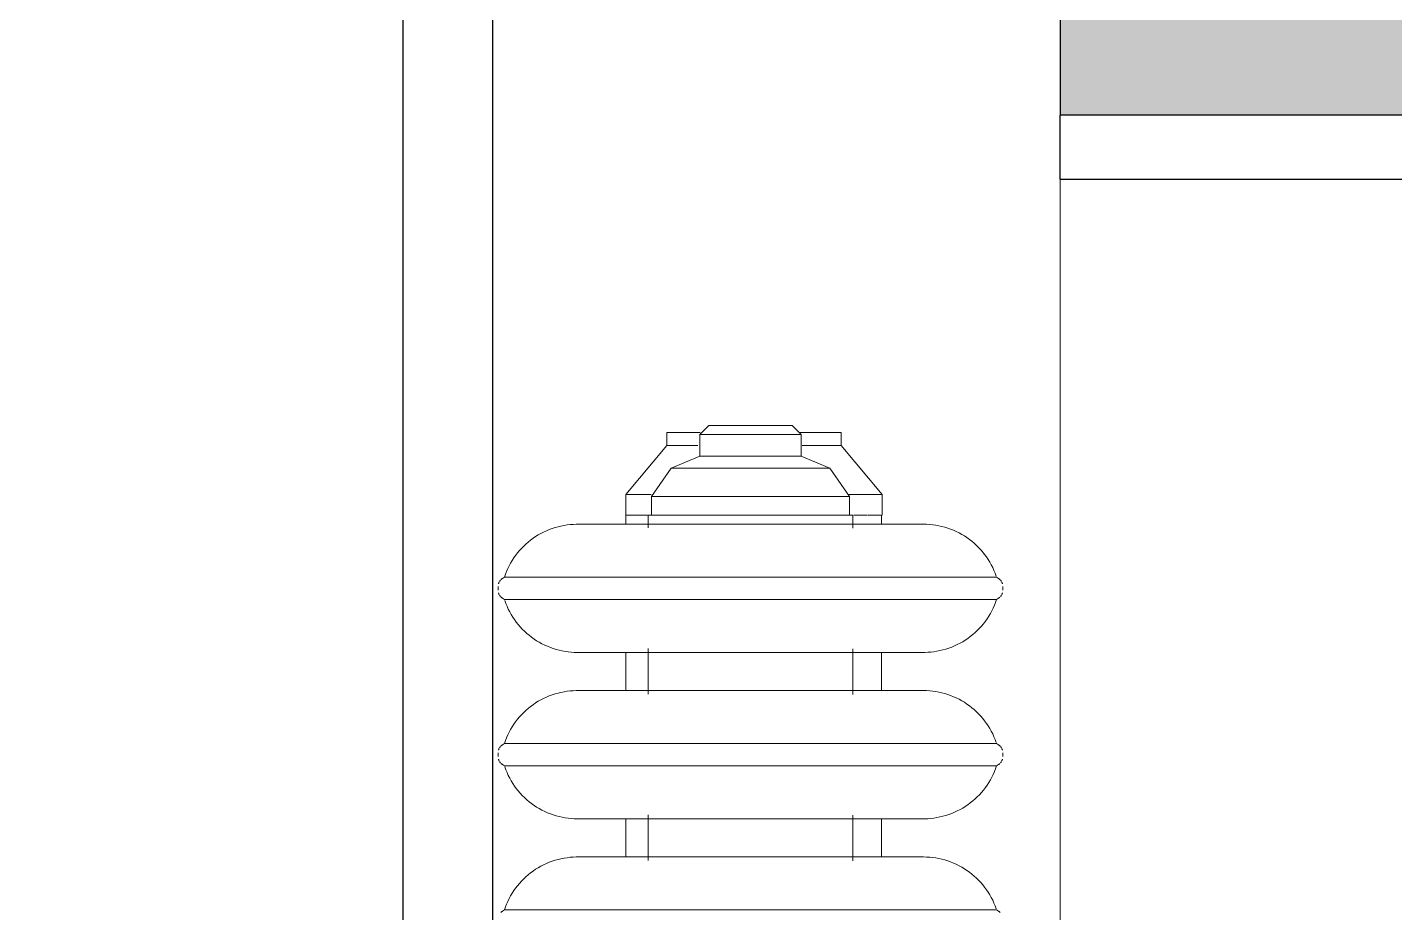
# Model space of a CAD drawing. Header units: inches. Extents: x -1287 to 1590, y -3558 to 989.
# Drawn here: x -792.23 to -765.51, y -251.76 to -234.47 of the extents above; entities that cross this region are included whole.
import ezdxf

# ---------------------------------------------------------------- set-up
doc = ezdxf.new("R2010")
doc.units = ezdxf.units.IN
doc.header["$MEASUREMENT"] = 0
for name, color, linetype, lineweight in [('A-DOOR', 31, 'Continuous', 18), ('A-GENM', 13, 'Continuous', 9), ('A-GLAZ', 151, 'Continuous', 18), ('A-WALL', 113, 'Continuous', 18), ('A-WALL-PATT', 111, 'Continuous', 18)]:
    doc.layers.add(name, color=color, linetype=linetype, lineweight=lineweight)

# ---------------------------------------------------------------- blocks, each defined once
blk = doc.blocks.new('Double Hung - balcony windows 3_ 6_-6827319-1st Floor Construction')
at = {"layer": 'A-GLAZ', "color": 8, "lineweight": 30}
for q in [(-19.75, 4.75), (-21, -9)]:
    blk.add_line((-19.75, -9), q, dxfattribs=at)
blk = doc.blocks.new('Single Flush - D2 3_ X 8_-8252885-1st Floor Construction')
at = {"layer": 'A-DOOR', "lineweight": 30}
for p, q in [((16.15625, -38.625), (16.15625, -2.8125)), ((17.90625, -2.8125), (17.90625, -38.625))]:
    blk.add_line(p, q, dxfattribs=at)
at = {"layer": 'A-DOOR', "lineweight": 9}
blk.add_arc((17.90625, -2.8125), 35.8125, 179.5, 270, dxfattribs=at)
blk = doc.blocks.new('Cast_Iron_Radiator_8182 - Cast_Iron_Radiator_8182-7592503-1st Floor Construction')
at = {"layer": 'A-GENM'}
for p, q in [((-5.943, 4.848), (-5.968, 4.809)), ((-5.75, 4.933), (-5.787, 4.933)), ((-5.713, 4.933), (-5.75, 4.933)), ((-5.532, 4.809), (-5.557, 4.848)), ((-2.693, 4.848), (-2.718, 4.809)), ((-2.5, 4.933), (-2.537, 4.933)), ((-2.463, 4.933), (-2.5, 4.933)), ((-2.282, 4.809), (-2.307, 4.848)), ((0.557, 4.848), (0.532, 4.809)), ((-5.968, 1), (-5.968, 4.809)), ((-5.532, 1), (-5.532, 4.809)), ((-2.718, 1), (-2.718, 4.809)), ((-2.282, 1), (-2.282, 4.809)), ((0.532, 1), (0.532, 4.809)), ((-7.584, 2.575), (-8.542, 1.771)), ((-7.179, 2.575), (-7.584, 2.575)), ((-7.584, 1.924), (-7.584, 2.575)), ((-7.179, 2.575), (-7.179, 2.565)), ((-6.997, 2.562), (-7.179, 2.562)), ((-7.179, 2.436), (-7.179, 2.551)), ((-7.179, 2.452), (-7.179, 2.301)), ((-3.747, 2.562), (-4.503, 2.562)), ((-0.497, 2.562), (-1.247, 2.562)), ((-7.179, 2.017), (-7.179, 2.287)), ((-7.545, 1.935), (-8.095, 1.55)), ((-7.179, 1.935), (-7.545, 1.935)), ((-7.545, 1.935), (-7.545, -1.935)), ((-6.928, 2), (-7.179, 2)), ((-7.179, -2), (-7.179, 2)), ((-3.678, 2), (-4.568, 2)), ((-0.428, 2), (-1.318, 2)), ((-8.542, 1.771), (-8.792, 1.771)), ((-8.792, 1.771), (-8.792, 0.961)), ((-8.542, 1.771), (-8.542, 1.008)), ((-8.095, 1.55), (-8.331, 0.993)), ((-8.095, 1.55), (-8.095, -1.55)), ((-8.753, 0.993), (-8.929, 0.816)), ((-8.929, 0.816), (-8.929, -0.816)), ((-8.331, 0.993), (-8.753, 0.993)), ((-8.753, 0.993), (-8.753, -0.993)), ((-8.331, 0.993), (-8.331, -0.993)), ((-7.002, 1), (-7.002, -1)), ((-5.968, -1), (-5.968, 1)), ((-5.532, -1), (-5.532, 1)), ((-4.498, -1), (-4.498, 1)), ((-3.752, 1), (-3.752, -1)), ((-2.718, -1), (-2.718, 1)), ((-2.282, -1), (-2.282, 1)), ((-1.248, -1), (-1.248, 1)), ((-0.502, 1), (-0.502, -1)), ((0.532, -1), (0.532, 1)), ((-8.929, -0.816), (-8.753, -0.993)), ((-8.792, -0.985), (-8.792, -1.635)), ((-8.753, -0.993), (-8.331, -0.993)), ((-8.542, -1.028), (-8.542, -1.635)), ((-8.331, -0.993), (-8.095, -1.55)), ((-5.968, -4.809), (-5.968, -1)), ((-5.532, -4.809), (-5.532, -1)), ((-2.718, -4.809), (-2.718, -1)), ((-2.282, -4.809), (-2.282, -1)), ((0.532, -4.809), (0.532, -1)), ((-8.095, -1.55), (-7.545, -1.935)), ((-8.792, -1.635), (-8.542, -1.635)), ((-8.542, -1.635), (-7.584, -2.438)), ((-7.584, -2.438), (-7.584, -1.944)), ((-7.545, -1.935), (-7.179, -1.935)), ((-7.179, -2), (-6.932, -2)), ((-7.179, -2.188), (-7.179, -2.013)), ((-4.572, -2), (-3.682, -2)), ((-1.322, -2), (-0.432, -2)), ((-7.179, -2.192), (-7.179, -2.296)), ((-7.179, -2.438), (-7.179, -2.291)), ((-7.584, -2.438), (-7.179, -2.438)), ((-7.179, -2.438), (-6.996, -2.438)), ((-4.501, -2.438), (-3.746, -2.438)), ((-1.247, -2.438), (-0.496, -2.438)), ((-5.968, -4.809), (-5.943, -4.848)), ((-5.557, -4.848), (-5.532, -4.809)), ((-2.718, -4.809), (-2.693, -4.848)), ((-2.307, -4.848), (-2.282, -4.809)), ((0.532, -4.809), (0.557, -4.848)), ((-5.787, -4.933), (-5.75, -4.933)), ((-5.75, -4.933), (-5.713, -4.933)), ((-2.537, -4.933), (-2.5, -4.933)), ((-2.5, -4.933), (-2.463, -4.933))]:
    blk.add_line(p, q, dxfattribs=at)
at = {"layer": 'A-GENM', "flags": 128}
for points in [[(-5.943, 4.848), (-5.938, 4.854), (-5.934, 4.86), (-5.929, 4.866), (-5.925, 4.872), (-5.919, 4.877)], [(-5.909, 4.887), (-5.903, 4.892), (-5.897, 4.896), (-5.891, 4.901), (-5.885, 4.905)], [(-5.872, 4.912), (-5.865, 4.915), (-5.858, 4.918), (-5.851, 4.921), (-5.844, 4.924), (-5.837, 4.926)], [(-5.662, 4.925), (-5.655, 4.923), (-5.648, 4.921), (-5.641, 4.918), (-5.634, 4.915), (-5.627, 4.912)], [(-5.614, 4.904), (-5.608, 4.9), (-5.602, 4.896), (-5.596, 4.891), (-5.591, 4.887)], [(-5.58, 4.876), (-5.575, 4.871), (-5.57, 4.865), (-5.565, 4.859), (-5.561, 4.854), (-5.557, 4.848)], [(-2.693, 4.848), (-2.688, 4.854), (-2.684, 4.86), (-2.679, 4.866), (-2.675, 4.872), (-2.669, 4.877)], [(-2.659, 4.887), (-2.653, 4.892), (-2.647, 4.896), (-2.641, 4.901), (-2.635, 4.905)], [(-2.622, 4.912), (-2.615, 4.915), (-2.608, 4.918), (-2.601, 4.921), (-2.594, 4.924), (-2.587, 4.926)], [(-2.412, 4.925), (-2.405, 4.923), (-2.398, 4.921), (-2.391, 4.918), (-2.384, 4.915), (-2.377, 4.912)], [(-2.364, 4.904), (-2.358, 4.9), (-2.352, 4.896), (-2.346, 4.891), (-2.341, 4.887)], [(-2.33, 4.876), (-2.325, 4.871), (-2.32, 4.865), (-2.315, 4.859), (-2.311, 4.854), (-2.307, 4.848)], [(0.557, 4.848), (0.562, 4.854), (0.566, 4.86), (0.571, 4.866), (0.575, 4.872), (0.581, 4.877)], [(-7.002, 3.383), (-7.001, 3.443), (-6.997, 3.503), (-6.991, 3.563), (-6.983, 3.622), (-6.972, 3.681), (-6.959, 3.74), (-6.943, 3.798), (-6.926, 3.855), (-6.906, 3.911), (-6.883, 3.967), (-6.859, 4.022), (-6.832, 4.076), (-6.804, 4.128), (-6.773, 4.18), (-6.74, 4.23), (-6.705, 4.279), (-6.668, 4.326), (-6.63, 4.372), (-6.589, 4.416), (-6.547, 4.459), (-6.503, 4.5), (-6.458, 4.539), (-6.411, 4.576), (-6.362, 4.612), (-6.312, 4.645), (-6.261, 4.677), (-6.209, 4.706), (-6.155, 4.733), (-6.101, 4.758), (-6.045, 4.781), (-5.989, 4.802)], [(-5.532, 4.809), (-5.475, 4.789), (-5.419, 4.767), (-5.365, 4.743), (-5.311, 4.716), (-5.258, 4.688), (-5.206, 4.657), (-5.156, 4.624), (-5.107, 4.59), (-5.059, 4.553), (-5.013, 4.515), (-4.969, 4.474), (-4.926, 4.432), (-4.885, 4.389), (-4.846, 4.343), (-4.808, 4.296), (-4.773, 4.248), (-4.739, 4.198), (-4.707, 4.147), (-4.678, 4.095), (-4.651, 4.042), (-4.625, 3.987), (-4.602, 3.932), (-4.581, 3.876), (-4.563, 3.819), (-4.547, 3.761), (-4.533, 3.703), (-4.521, 3.644), (-4.512, 3.585), (-4.505, 3.525), (-4.5, 3.465), (-4.498, 3.405), (-4.498, 3.383)], [(-3.752, 3.383), (-3.751, 3.443), (-3.747, 3.503), (-3.741, 3.563), (-3.733, 3.622), (-3.722, 3.681), (-3.709, 3.74), (-3.693, 3.798), (-3.676, 3.855), (-3.656, 3.911), (-3.633, 3.967), (-3.609, 4.022), (-3.582, 4.076), (-3.554, 4.128), (-3.523, 4.18), (-3.49, 4.23), (-3.455, 4.279), (-3.418, 4.326), (-3.38, 4.372), (-3.339, 4.416), (-3.297, 4.459), (-3.253, 4.5), (-3.208, 4.539), (-3.161, 4.576), (-3.112, 4.612), (-3.062, 4.645), (-3.011, 4.677), (-2.959, 4.706), (-2.905, 4.733), (-2.851, 4.758), (-2.795, 4.781), (-2.739, 4.802)], [(-2.282, 4.809), (-2.225, 4.789), (-2.169, 4.767), (-2.115, 4.743), (-2.061, 4.716), (-2.008, 4.688), (-1.956, 4.657), (-1.906, 4.624), (-1.857, 4.59), (-1.809, 4.553), (-1.763, 4.515), (-1.719, 4.474), (-1.676, 4.432), (-1.635, 4.389), (-1.596, 4.343), (-1.558, 4.296), (-1.523, 4.248), (-1.489, 4.198), (-1.457, 4.147), (-1.428, 4.095), (-1.401, 4.042), (-1.375, 3.987), (-1.352, 3.932), (-1.331, 3.876), (-1.313, 3.819), (-1.297, 3.761), (-1.283, 3.703), (-1.271, 3.644), (-1.262, 3.585), (-1.255, 3.525), (-1.25, 3.465), (-1.248, 3.405), (-1.248, 3.383)], [(-0.502, 3.383), (-0.501, 3.443), (-0.497, 3.503), (-0.491, 3.563), (-0.483, 3.622), (-0.472, 3.681), (-0.459, 3.74), (-0.443, 3.798), (-0.426, 3.855), (-0.406, 3.911), (-0.383, 3.967), (-0.359, 4.022), (-0.332, 4.076), (-0.304, 4.128), (-0.273, 4.18), (-0.24, 4.23), (-0.205, 4.279), (-0.168, 4.326), (-0.13, 4.372), (-0.089, 4.416), (-0.047, 4.459), (-0.003, 4.5), (0.042, 4.539), (0.089, 4.576), (0.138, 4.612), (0.188, 4.645), (0.239, 4.677), (0.291, 4.706), (0.345, 4.733), (0.399, 4.758), (0.455, 4.781), (0.511, 4.802)], [(-7.002, 3.383), (-7.002, 3.381), (-7.002, 3.375), (-7.002, 3.366), (-7.002, 3.353), (-7.002, 3.336), (-7.002, 3.315), (-7.002, 3.29), (-7.002, 3.262), (-7.002, 3.23), (-7.002, 3.195), (-7.002, 3.156), (-7.002, 3.114), (-7.002, 3.068), (-7.002, 3.019), (-7.002, 2.967), (-7.002, 2.911), (-7.002, 2.853), (-7.002, 2.792), (-7.002, 2.727), (-7.002, 2.66), (-7.002, 2.591), (-7.002, 2.518), (-7.002, 2.444), (-7.002, 2.367), (-7.002, 2.288), (-7.002, 2.206), (-7.002, 2.123), (-7.002, 2.038), (-7.002, 1.952), (-7.002, 1.864), (-7.002, 1.774), (-7.002, 1.683), (-7.002, 1.591), (-7.002, 1.499), (-7.002, 1.405), (-7.002, 1.311), (-7.002, 1.216), (-7.002, 1.121), (-7.002, 1.026), (-7.002, 1)], [(-7.002, 2.571), (-7.002, 2.642), (-7.002, 2.71), (-7.002, 2.775), (-7.002, 2.837), (-7.002, 2.896), (-7.002, 2.952), (-7.002, 3.005), (-7.002, 3.055), (-7.002, 3.102), (-7.002, 3.145), (-7.002, 3.185), (-7.002, 3.221), (-7.002, 3.254), (-7.002, 3.283), (-7.002, 3.309), (-7.002, 3.33), (-7.002, 3.348), (-7.002, 3.363), (-7.002, 3.373), (-7.002, 3.38), (-7.002, 3.383), (-7.002, 3.383)], [(-4.498, 1), (-4.498, 1.095), (-4.498, 1.19), (-4.498, 1.285), (-4.498, 1.38), (-4.498, 1.473), (-4.498, 1.566), (-4.498, 1.659), (-4.498, 1.75), (-4.498, 1.839), (-4.498, 1.928), (-4.498, 2.015), (-4.498, 2.1), (-4.498, 2.184), (-4.498, 2.266), (-4.498, 2.346), (-4.498, 2.423), (-4.498, 2.498), (-4.498, 2.571), (-4.498, 2.642), (-4.498, 2.71), (-4.498, 2.775), (-4.498, 2.837), (-4.498, 2.896), (-4.498, 2.952), (-4.498, 3.005), (-4.498, 3.055), (-4.498, 3.102), (-4.498, 3.145), (-4.498, 3.185), (-4.498, 3.221), (-4.498, 3.254), (-4.498, 3.283), (-4.498, 3.309), (-4.498, 3.33), (-4.498, 3.348), (-4.498, 3.363), (-4.498, 3.373), (-4.498, 3.38), (-4.498, 3.383), (-4.498, 3.383)], [(-4.498, 3.383), (-4.498, 3.381), (-4.498, 3.375), (-4.498, 3.366), (-4.498, 3.353), (-4.498, 3.336), (-4.498, 3.315), (-4.498, 3.29), (-4.498, 3.262), (-4.498, 3.23), (-4.498, 3.195), (-4.498, 3.156), (-4.498, 3.114), (-4.498, 3.068), (-4.498, 3.019), (-4.498, 2.967), (-4.498, 2.911), (-4.498, 2.853), (-4.498, 2.792), (-4.498, 2.727), (-4.498, 2.66), (-4.498, 2.591), (-4.498, 2.562)], [(-3.752, 3.383), (-3.752, 3.381), (-3.752, 3.375), (-3.752, 3.366), (-3.752, 3.353), (-3.752, 3.336), (-3.752, 3.315), (-3.752, 3.29), (-3.752, 3.262), (-3.752, 3.23), (-3.752, 3.195), (-3.752, 3.156), (-3.752, 3.114), (-3.752, 3.068), (-3.752, 3.019), (-3.752, 2.967), (-3.752, 2.911), (-3.752, 2.853), (-3.752, 2.792), (-3.752, 2.727), (-3.752, 2.66), (-3.752, 2.591), (-3.752, 2.518), (-3.752, 2.444), (-3.752, 2.367), (-3.752, 2.288), (-3.752, 2.206), (-3.752, 2.123), (-3.752, 2.038), (-3.752, 1.952), (-3.752, 1.864), (-3.752, 1.774), (-3.752, 1.683), (-3.752, 1.591), (-3.752, 1.499), (-3.752, 1.405), (-3.752, 1.311), (-3.752, 1.216), (-3.752, 1.121), (-3.752, 1.026), (-3.752, 1)], [(-3.752, 2.571), (-3.752, 2.642), (-3.752, 2.71), (-3.752, 2.775), (-3.752, 2.837), (-3.752, 2.896), (-3.752, 2.952), (-3.752, 3.005), (-3.752, 3.055), (-3.752, 3.102), (-3.752, 3.145), (-3.752, 3.185), (-3.752, 3.221), (-3.752, 3.254), (-3.752, 3.283), (-3.752, 3.309), (-3.752, 3.33), (-3.752, 3.348), (-3.752, 3.363), (-3.752, 3.373), (-3.752, 3.38), (-3.752, 3.383), (-3.752, 3.383)], [(-1.248, 1), (-1.248, 1.095), (-1.248, 1.19), (-1.248, 1.285), (-1.248, 1.38), (-1.248, 1.473), (-1.248, 1.566), (-1.248, 1.659), (-1.248, 1.75), (-1.248, 1.839), (-1.248, 1.928), (-1.248, 2.015), (-1.248, 2.1), (-1.248, 2.184), (-1.248, 2.266), (-1.248, 2.346), (-1.248, 2.423), (-1.248, 2.498), (-1.248, 2.571), (-1.248, 2.642), (-1.248, 2.71), (-1.248, 2.775), (-1.248, 2.837), (-1.248, 2.896), (-1.248, 2.952), (-1.248, 3.005), (-1.248, 3.055), (-1.248, 3.102), (-1.248, 3.145), (-1.248, 3.185), (-1.248, 3.221), (-1.248, 3.254), (-1.248, 3.283), (-1.248, 3.309), (-1.248, 3.33), (-1.248, 3.348), (-1.248, 3.363), (-1.248, 3.373), (-1.248, 3.38), (-1.248, 3.383), (-1.248, 3.383)], [(-1.248, 3.383), (-1.248, 3.381), (-1.248, 3.375), (-1.248, 3.366), (-1.248, 3.353), (-1.248, 3.336), (-1.248, 3.315), (-1.248, 3.29), (-1.248, 3.262), (-1.248, 3.23), (-1.248, 3.195), (-1.248, 3.156), (-1.248, 3.114), (-1.248, 3.068), (-1.248, 3.019), (-1.248, 2.967), (-1.248, 2.911), (-1.248, 2.853), (-1.248, 2.792), (-1.248, 2.727), (-1.248, 2.66), (-1.248, 2.591), (-1.248, 2.562)], [(-0.502, 3.383), (-0.502, 3.381), (-0.502, 3.375), (-0.502, 3.366), (-0.502, 3.353), (-0.502, 3.336), (-0.502, 3.315), (-0.502, 3.29), (-0.502, 3.262), (-0.502, 3.23), (-0.502, 3.195), (-0.502, 3.156), (-0.502, 3.114), (-0.502, 3.068), (-0.502, 3.019), (-0.502, 2.967), (-0.502, 2.911), (-0.502, 2.853), (-0.502, 2.792), (-0.502, 2.727), (-0.502, 2.66), (-0.502, 2.591), (-0.502, 2.518), (-0.502, 2.444), (-0.502, 2.367), (-0.502, 2.288), (-0.502, 2.206), (-0.502, 2.123), (-0.502, 2.038), (-0.502, 1.952), (-0.502, 1.864), (-0.502, 1.774), (-0.502, 1.683), (-0.502, 1.591), (-0.502, 1.499), (-0.502, 1.405), (-0.502, 1.311), (-0.502, 1.216), (-0.502, 1.121), (-0.502, 1.026), (-0.502, 1)], [(-0.502, 2.571), (-0.502, 2.642), (-0.502, 2.71), (-0.502, 2.775), (-0.502, 2.837), (-0.502, 2.896), (-0.502, 2.952), (-0.502, 3.005), (-0.502, 3.055), (-0.502, 3.102), (-0.502, 3.145), (-0.502, 3.185), (-0.502, 3.221), (-0.502, 3.254), (-0.502, 3.283), (-0.502, 3.309), (-0.502, 3.33), (-0.502, 3.348), (-0.502, 3.363), (-0.502, 3.373), (-0.502, 3.38), (-0.502, 3.383), (-0.502, 3.383)], [(-7.002, -1), (-7.002, -1.095), (-7.002, -1.19), (-7.002, -1.285), (-7.002, -1.38), (-7.002, -1.473), (-7.002, -1.566), (-7.002, -1.659), (-7.002, -1.75), (-7.002, -1.839), (-7.002, -1.928), (-7.002, -2.015), (-7.002, -2.1), (-7.002, -2.184), (-7.002, -2.266), (-7.002, -2.346), (-7.002, -2.423), (-7.002, -2.498), (-7.002, -2.571), (-7.002, -2.642), (-7.002, -2.71), (-7.002, -2.775), (-7.002, -2.837), (-7.002, -2.896), (-7.002, -2.952), (-7.002, -3.005), (-7.002, -3.055), (-7.002, -3.102), (-7.002, -3.145), (-7.002, -3.185), (-7.002, -3.221), (-7.002, -3.254), (-7.002, -3.283), (-7.002, -3.309), (-7.002, -3.33), (-7.002, -3.348), (-7.002, -3.363), (-7.002, -3.373), (-7.002, -3.38), (-7.002, -3.383), (-7.002, -3.383)], [(-4.498, -3.383), (-4.498, -3.381), (-4.498, -3.375), (-4.498, -3.366), (-4.498, -3.353), (-4.498, -3.336), (-4.498, -3.315), (-4.498, -3.29), (-4.498, -3.262), (-4.498, -3.23), (-4.498, -3.195), (-4.498, -3.156), (-4.498, -3.114), (-4.498, -3.068), (-4.498, -3.019), (-4.498, -2.967), (-4.498, -2.911), (-4.498, -2.853), (-4.498, -2.792), (-4.498, -2.727), (-4.498, -2.66), (-4.498, -2.591), (-4.498, -2.518), (-4.498, -2.444), (-4.498, -2.367), (-4.498, -2.288), (-4.498, -2.206), (-4.498, -2.123), (-4.498, -2.038), (-4.498, -1.952), (-4.498, -1.864), (-4.498, -1.774), (-4.498, -1.683), (-4.498, -1.591), (-4.498, -1.499), (-4.498, -1.405), (-4.498, -1.311), (-4.498, -1.216), (-4.498, -1.121), (-4.498, -1.026), (-4.498, -1)], [(-3.752, -1), (-3.752, -1.095), (-3.752, -1.19), (-3.752, -1.285), (-3.752, -1.38), (-3.752, -1.473), (-3.752, -1.566), (-3.752, -1.659), (-3.752, -1.75), (-3.752, -1.839), (-3.752, -1.928), (-3.752, -2.015), (-3.752, -2.1), (-3.752, -2.184), (-3.752, -2.266), (-3.752, -2.346), (-3.752, -2.423), (-3.752, -2.498), (-3.752, -2.571), (-3.752, -2.642), (-3.752, -2.71), (-3.752, -2.775), (-3.752, -2.837), (-3.752, -2.896), (-3.752, -2.952), (-3.752, -3.005), (-3.752, -3.055), (-3.752, -3.102), (-3.752, -3.145), (-3.752, -3.185), (-3.752, -3.221), (-3.752, -3.254), (-3.752, -3.283), (-3.752, -3.309), (-3.752, -3.33), (-3.752, -3.348), (-3.752, -3.363), (-3.752, -3.373), (-3.752, -3.38), (-3.752, -3.383), (-3.752, -3.383)], [(-1.248, -3.383), (-1.248, -3.381), (-1.248, -3.375), (-1.248, -3.366), (-1.248, -3.353), (-1.248, -3.336), (-1.248, -3.315), (-1.248, -3.29), (-1.248, -3.262), (-1.248, -3.23), (-1.248, -3.195), (-1.248, -3.156), (-1.248, -3.114), (-1.248, -3.068), (-1.248, -3.019), (-1.248, -2.967), (-1.248, -2.911), (-1.248, -2.853), (-1.248, -2.792), (-1.248, -2.727), (-1.248, -2.66), (-1.248, -2.591), (-1.248, -2.518), (-1.248, -2.444), (-1.248, -2.367), (-1.248, -2.288), (-1.248, -2.206), (-1.248, -2.123), (-1.248, -2.038), (-1.248, -1.952), (-1.248, -1.864), (-1.248, -1.774), (-1.248, -1.683), (-1.248, -1.591), (-1.248, -1.499), (-1.248, -1.405), (-1.248, -1.311), (-1.248, -1.216), (-1.248, -1.121), (-1.248, -1.026), (-1.248, -1)], [(-0.502, -1), (-0.502, -1.095), (-0.502, -1.19), (-0.502, -1.285), (-0.502, -1.38), (-0.502, -1.473), (-0.502, -1.566), (-0.502, -1.659), (-0.502, -1.75), (-0.502, -1.839), (-0.502, -1.928), (-0.502, -2.015), (-0.502, -2.1), (-0.502, -2.184), (-0.502, -2.266), (-0.502, -2.346), (-0.502, -2.423), (-0.502, -2.498), (-0.502, -2.571), (-0.502, -2.642), (-0.502, -2.71), (-0.502, -2.775), (-0.502, -2.837), (-0.502, -2.896), (-0.502, -2.952), (-0.502, -3.005), (-0.502, -3.055), (-0.502, -3.102), (-0.502, -3.145), (-0.502, -3.185), (-0.502, -3.221), (-0.502, -3.254), (-0.502, -3.283), (-0.502, -3.309), (-0.502, -3.33), (-0.502, -3.348), (-0.502, -3.363), (-0.502, -3.373), (-0.502, -3.38), (-0.502, -3.383), (-0.502, -3.383)], [(-7.002, -3.383), (-7.002, -3.381), (-7.002, -3.375), (-7.002, -3.366), (-7.002, -3.353), (-7.002, -3.336), (-7.002, -3.315), (-7.002, -3.29), (-7.002, -3.262), (-7.002, -3.23), (-7.002, -3.195), (-7.002, -3.156), (-7.002, -3.114), (-7.002, -3.068), (-7.002, -3.019), (-7.002, -2.967), (-7.002, -2.911), (-7.002, -2.853), (-7.002, -2.792), (-7.002, -2.727), (-7.002, -2.66), (-7.002, -2.591), (-7.002, -2.518), (-7.002, -2.444)], [(-4.498, -2.438), (-4.498, -2.498), (-4.498, -2.571), (-4.498, -2.642), (-4.498, -2.71), (-4.498, -2.775), (-4.498, -2.837), (-4.498, -2.896), (-4.498, -2.952), (-4.498, -3.005), (-4.498, -3.055), (-4.498, -3.102), (-4.498, -3.145), (-4.498, -3.185), (-4.498, -3.221), (-4.498, -3.254), (-4.498, -3.283), (-4.498, -3.309), (-4.498, -3.33), (-4.498, -3.348), (-4.498, -3.363), (-4.498, -3.373), (-4.498, -3.38), (-4.498, -3.383), (-4.498, -3.383)], [(-3.752, -3.383), (-3.752, -3.381), (-3.752, -3.375), (-3.752, -3.366), (-3.752, -3.353), (-3.752, -3.336), (-3.752, -3.315), (-3.752, -3.29), (-3.752, -3.262), (-3.752, -3.23), (-3.752, -3.195), (-3.752, -3.156), (-3.752, -3.114), (-3.752, -3.068), (-3.752, -3.019), (-3.752, -2.967), (-3.752, -2.911), (-3.752, -2.853), (-3.752, -2.792), (-3.752, -2.727), (-3.752, -2.66), (-3.752, -2.591), (-3.752, -2.518), (-3.752, -2.444)], [(-1.248, -2.438), (-1.248, -2.498), (-1.248, -2.571), (-1.248, -2.642), (-1.248, -2.71), (-1.248, -2.775), (-1.248, -2.837), (-1.248, -2.896), (-1.248, -2.952), (-1.248, -3.005), (-1.248, -3.055), (-1.248, -3.102), (-1.248, -3.145), (-1.248, -3.185), (-1.248, -3.221), (-1.248, -3.254), (-1.248, -3.283), (-1.248, -3.309), (-1.248, -3.33), (-1.248, -3.348), (-1.248, -3.363), (-1.248, -3.373), (-1.248, -3.38), (-1.248, -3.383), (-1.248, -3.383)], [(-0.502, -3.383), (-0.502, -3.381), (-0.502, -3.375), (-0.502, -3.366), (-0.502, -3.353), (-0.502, -3.336), (-0.502, -3.315), (-0.502, -3.29), (-0.502, -3.262), (-0.502, -3.23), (-0.502, -3.195), (-0.502, -3.156), (-0.502, -3.114), (-0.502, -3.068), (-0.502, -3.019), (-0.502, -2.967), (-0.502, -2.911), (-0.502, -2.853), (-0.502, -2.792), (-0.502, -2.727), (-0.502, -2.66), (-0.502, -2.591), (-0.502, -2.518), (-0.502, -2.444)], [(-5.968, -4.809), (-6.025, -4.789), (-6.081, -4.767), (-6.135, -4.743), (-6.189, -4.716), (-6.242, -4.688), (-6.294, -4.657), (-6.344, -4.624), (-6.393, -4.59), (-6.441, -4.553), (-6.487, -4.515), (-6.531, -4.474), (-6.574, -4.432), (-6.615, -4.389), (-6.654, -4.343), (-6.692, -4.296), (-6.727, -4.248), (-6.761, -4.198), (-6.793, -4.147), (-6.822, -4.095), (-6.849, -4.042), (-6.875, -3.987), (-6.898, -3.932), (-6.919, -3.876), (-6.937, -3.819), (-6.953, -3.761), (-6.967, -3.703), (-6.979, -3.644), (-6.988, -3.585), (-6.995, -3.525), (-7, -3.465), (-7.002, -3.405), (-7.002, -3.383)], [(-4.498, -3.383), (-4.499, -3.443), (-4.503, -3.503), (-4.509, -3.563), (-4.517, -3.622), (-4.528, -3.681), (-4.541, -3.74), (-4.557, -3.798), (-4.574, -3.855), (-4.594, -3.911), (-4.617, -3.967), (-4.641, -4.022), (-4.668, -4.076), (-4.696, -4.128), (-4.727, -4.18), (-4.76, -4.23), (-4.795, -4.279), (-4.832, -4.326), (-4.87, -4.372), (-4.911, -4.416), (-4.953, -4.459), (-4.997, -4.5), (-5.042, -4.539), (-5.089, -4.576), (-5.138, -4.612), (-5.188, -4.645), (-5.239, -4.677), (-5.291, -4.706), (-5.345, -4.733), (-5.399, -4.758), (-5.455, -4.781), (-5.511, -4.802)], [(-2.718, -4.809), (-2.775, -4.789), (-2.831, -4.767), (-2.885, -4.743), (-2.939, -4.716), (-2.992, -4.688), (-3.044, -4.657), (-3.094, -4.624), (-3.143, -4.59), (-3.191, -4.553), (-3.237, -4.515), (-3.281, -4.474), (-3.324, -4.432), (-3.365, -4.389), (-3.404, -4.343), (-3.442, -4.296), (-3.477, -4.248), (-3.511, -4.198), (-3.543, -4.147), (-3.572, -4.095), (-3.599, -4.042), (-3.625, -3.987), (-3.648, -3.932), (-3.669, -3.876), (-3.687, -3.819), (-3.703, -3.761), (-3.717, -3.703), (-3.729, -3.644), (-3.738, -3.585), (-3.745, -3.525), (-3.75, -3.465), (-3.752, -3.405), (-3.752, -3.383)], [(-1.248, -3.383), (-1.249, -3.443), (-1.253, -3.503), (-1.259, -3.563), (-1.267, -3.622), (-1.278, -3.681), (-1.291, -3.74), (-1.307, -3.798), (-1.324, -3.855), (-1.344, -3.911), (-1.367, -3.967), (-1.391, -4.022), (-1.418, -4.076), (-1.446, -4.128), (-1.477, -4.18), (-1.51, -4.23), (-1.545, -4.279), (-1.582, -4.326), (-1.62, -4.372), (-1.661, -4.416), (-1.703, -4.459), (-1.747, -4.5), (-1.792, -4.539), (-1.839, -4.576), (-1.888, -4.612), (-1.938, -4.645), (-1.989, -4.677), (-2.041, -4.706), (-2.095, -4.733), (-2.149, -4.758), (-2.205, -4.781), (-2.261, -4.802)], [(0.532, -4.809), (0.475, -4.789), (0.419, -4.767), (0.365, -4.743), (0.311, -4.716), (0.258, -4.688), (0.206, -4.657), (0.156, -4.624), (0.107, -4.59), (0.059, -4.553), (0.013, -4.515), (-0.031, -4.474), (-0.074, -4.432), (-0.115, -4.389), (-0.154, -4.343), (-0.192, -4.296), (-0.227, -4.248), (-0.261, -4.198), (-0.293, -4.147), (-0.322, -4.095), (-0.349, -4.042), (-0.375, -3.987), (-0.398, -3.932), (-0.419, -3.876), (-0.437, -3.819), (-0.453, -3.761), (-0.467, -3.703), (-0.479, -3.644), (-0.488, -3.585), (-0.495, -3.525), (-0.5, -3.465), (-0.502, -3.405), (-0.502, -3.383)], [(-5.92, -4.876), (-5.925, -4.871), (-5.93, -4.865), (-5.935, -4.859), (-5.939, -4.854), (-5.943, -4.848)], [(-5.886, -4.904), (-5.892, -4.9), (-5.898, -4.896), (-5.904, -4.891), (-5.909, -4.887)], [(-5.838, -4.925), (-5.845, -4.923), (-5.852, -4.921), (-5.859, -4.918), (-5.866, -4.915), (-5.873, -4.912)], [(-5.628, -4.912), (-5.635, -4.915), (-5.642, -4.918), (-5.649, -4.921), (-5.656, -4.924), (-5.663, -4.926)], [(-5.591, -4.887), (-5.597, -4.892), (-5.603, -4.896), (-5.609, -4.901), (-5.615, -4.905)], [(-5.557, -4.848), (-5.562, -4.854), (-5.566, -4.86), (-5.571, -4.866), (-5.575, -4.872), (-5.581, -4.877)], [(-2.67, -4.876), (-2.675, -4.871), (-2.68, -4.865), (-2.685, -4.859), (-2.689, -4.854), (-2.693, -4.848)], [(-2.636, -4.904), (-2.642, -4.9), (-2.648, -4.896), (-2.654, -4.891), (-2.659, -4.887)], [(-2.588, -4.925), (-2.595, -4.923), (-2.602, -4.921), (-2.609, -4.918), (-2.616, -4.915), (-2.623, -4.912)], [(-2.378, -4.912), (-2.385, -4.915), (-2.392, -4.918), (-2.399, -4.921), (-2.406, -4.924), (-2.413, -4.926)], [(-2.341, -4.887), (-2.347, -4.892), (-2.353, -4.896), (-2.359, -4.901), (-2.365, -4.905)], [(-2.307, -4.848), (-2.312, -4.854), (-2.316, -4.86), (-2.321, -4.866), (-2.325, -4.872), (-2.331, -4.877)], [(0.58, -4.876), (0.575, -4.871), (0.57, -4.865), (0.565, -4.859), (0.561, -4.854), (0.557, -4.848)]]:
    blk.add_lwpolyline(points, dxfattribs=at)

msp = doc.modelspace()

# ---------------------------------------------------------------- hatches: boundary and pattern name
at = {"layer": 'A-WALL-PATT'}
h = msp.add_hatch(color=250, dxfattribs=at)
h.paths.add_polyline_path([(-772.043, -1262.185), (-754.043, -1262.185), (-754.043, -1160.484), (-772.043, -1160.484), (-772.043, -1256.185)], flags=0)
h.paths.add_polyline_path([(-772.043, -1120.484), (-754.043, -1120.484), (-754.043, -1093.301), (-772.043, -1093.301), (-772.043, -1117.801)], flags=0)
h.paths.add_polyline_path([(-772.043, -1053.301), (-754.043, -1053.301), (-754.043, -1004.185), (-772.043, -1004.185), (-772.043, -1052.454)], flags=0)
h.paths.add_polyline_path([(-754.043, -962.185), (-754.043, -860.185), (-772.043, -860.185), (-772.043, -962.185)], flags=0)
h.paths.add_polyline_path([(-754.043, -818.185), (-754.043, -716.185), (-772.043, -716.185), (-772.043, -818.185)], flags=0)
h.paths.add_polyline_path([(-772.043, -674.185), (-754.043, -674.185), (-754.043, -570.995), (-772.043, -570.995), (-772.043, -673.685)], flags=0)
h.paths.add_polyline_path([(-772.043, -530.745), (-754.043, -530.745), (-754.043, -428.185), (-772.043, -428.185), (-772.043, -508.989)], flags=0)
h.paths.add_polyline_path([(-754.043, -386.185), (-754.043, -278.185), (-772.043, -278.185), (-772.043, -386.185)], flags=0)
h.paths.add_polyline_path([(-772.043, -236.185), (-754.043, -236.185), (-754.043, -128.745), (-772.043, -128.745), (-772.043, -226.522)], flags=0)
h.paths.add_polyline_path([(-772.043, -88.745), (-754.043, -88.745), (-754.043, 16.255), (-772.043, 16.255), (-772.043, -72.839)], flags=0)

# ---------------------------------------------------------------- linework, layer by layer
at = {"layer": 'A-WALL', "color": 8, "lineweight": 30}
for p in [(-772.043, -226.522), (-754.043, -236.185)]:
    msp.add_line(p, (-772.043, -236.185), dxfattribs=at)
at = {"layer": 'A-WALL', "lineweight": 9}
msp.add_line((-772.043, -278.185), (-772.043, -236.185), dxfattribs=at)

# ---------------------------------------------------------------- block references
at = {"layer": 'A-DOOR'}
msp.add_blockref('Single Flush - D2 3_ X 8_-8252885-1st Floor Construction', (-801.043, -223.71), dxfattribs=at)
at = {"layer": 'A-GENM', "rotation": 270.0000000000002}
msp.add_blockref('Cast_Iron_Radiator_8182 - Cast_Iron_Radiator_8182-7592503-1st Floor Construction', (-778.098, -251.175), dxfattribs=at)
at = {"layer": 'A-GLAZ', "rotation": 269.9999999999999}
msp.add_blockref('Double Hung - balcony windows 3_ 6_-6827319-1st Floor Construction', (-763.043, -257.185), dxfattribs=at)

doc.saveas('drawing.dxf')
